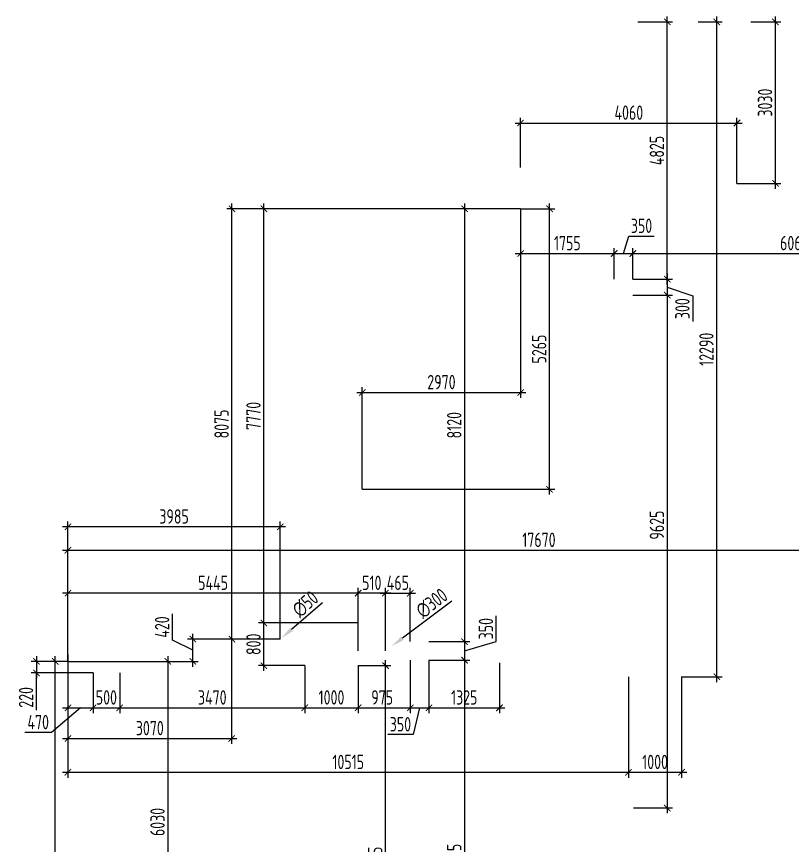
# Model space of a CAD drawing. Header units: millimetres. Extents: x -346952 to 536090, y 55086 to 131231.
# Drawn here: x 463640 to 478193, y 115177 to 130731 of the extents above; entities that cross this region are included whole.
import ezdxf

# ---------------------------------------------------------------- set-up
doc = ezdxf.new("R2010")
doc.units = ezdxf.units.MM
doc.layers.add('Размеры кровли ВК', color=14, linetype='Continuous', lineweight=9)
doc.layers.add('РАЗМЕРЫ КРОВЛИ ОВ', color=204, linetype='Continuous')
doc.layers.get('0').off()
doc.styles.add('ISOCPEUR', font='isocpeur.ttf', dxfattribs={"width": 0.7})
doc.dimstyles.new('R_100', dxfattribs={"dimtxt": 270, "dimasz": 120, "dimexe": 100, "dimexo": 0, "dimgap": 60, "dimtad": 1, "dimdec": 0, "dimrnd": 5, "dimzin": 0, "dimdsep": 46, "dimtxsty": 'ISOCPEUR', "dimblk": 'ARCHTICK', "dimcen": 0, "dimdle": 100, "dimclrd": 256, "dimclre": 256, "dimclrt": 256, "dimadec": 0, "dimazin": 0, "dimtfac": 2, "dimtdec": 0, "dimtofl": 0, "dimtmove": 1, "dimatfit": 3, "dimfxl": 1, "dimtvp": 3, "dimtolj": 1, "dimtzin": 0, "dimarcsym": 0})

# ---------------------------------------------------------------- blocks, each defined once
blk = doc.blocks.new('_ArchTick')
at = {"color": 0, "linetype": 'ByBlock', "const_width": 0.15}
blk.add_lwpolyline([(-0.5, -0.5), (0.5, 0.5)], dxfattribs=at)
blk = doc.blocks.new('*D2262')
at = {"layer": 'РАЗМЕРЫ КРОВЛИ ОВ', "lineweight": -2, "transparency": 16777216}
for p, q in [((470047, 118551), (470662, 118551)), ((470562, 111118), (470562, 118651)), ((468520, 111218), (470662, 111218))]:
    blk.add_line(p, q, dxfattribs=at)
at = {"layer": 'РАЗМЕРЫ КРОВЛИ ОВ', "lineweight": -2, "transparency": 16777216, "xscale": 120, "yscale": 120, "zscale": 120}
for p, rotation in [((470562, 118551), 90), ((470562, 111218), 270)]:
    blk.add_blockref('_ArchTick', p, dxfattribs=dict(at, rotation=rotation))
at = {"layer": 'РАЗМЕРЫ КРОВЛИ ОВ', "transparency": 16777216, "insert": (470367, 114884), "char_height": 270, "attachment_point": 5, "rotation": 90, "style": 'ISOCPEUR'}
blk.add_mtext('\\A1;7335', dxfattribs=at)
blk = doc.blocks.new('*D2303')
at = {"layer": 'РАЗМЕРЫ КРОВЛИ ОВ', "lineweight": -2, "transparency": 16777216}
for p, q in [((464366, 109592), (464366, 118731)), ((464604, 118631), (464266, 118631)), ((465502, 109692), (464266, 109692))]:
    blk.add_line(p, q, dxfattribs=at)
at = {"layer": 'РАЗМЕРЫ КРОВЛИ ОВ', "lineweight": -2, "transparency": 16777216, "xscale": 120, "yscale": 120, "zscale": 120}
for p, rotation in [((464366, 118631), 90), ((464366, 109692), 270)]:
    blk.add_blockref('_ArchTick', p, dxfattribs=dict(at, rotation=rotation))
at = {"layer": 'РАЗМЕРЫ КРОВЛИ ОВ', "transparency": 16777216, "insert": (464171, 114162), "char_height": 270, "attachment_point": 5, "rotation": 90, "style": 'ISOCPEUR'}
blk.add_mtext('\\A1;8940', dxfattribs=at)
blk = doc.blocks.new('*D2304')
at = {"layer": 'РАЗМЕРЫ КРОВЛИ ОВ', "lineweight": -2, "transparency": 16777216}
for p, q in [((464604, 118757), (464604, 117659)), ((465075, 118413), (465075, 117659)), ((464840, 117759), (464295, 117295)), ((464504, 117759), (465175, 117759)), ((464295, 117295), (463797, 117295))]:
    blk.add_line(p, q, dxfattribs=at)
at = {"layer": 'РАЗМЕРЫ КРОВЛИ ОВ', "lineweight": -2, "transparency": 16777216, "xscale": 120, "yscale": 120, "zscale": 120, "rotation": 180}
blk.add_blockref('_ArchTick', (464604, 117759), dxfattribs=at)
at = {"layer": 'РАЗМЕРЫ КРОВЛИ ОВ', "lineweight": -2, "transparency": 16777216, "xscale": 120, "yscale": 120, "zscale": 120}
blk.add_blockref('_ArchTick', (465075, 117759), dxfattribs=at)
at = {"layer": 'РАЗМЕРЫ КРОВЛИ ОВ', "transparency": 16777216, "insert": (464046, 117490), "char_height": 270, "attachment_point": 5, "style": 'ISOCPEUR'}
blk.add_mtext('\\A1;470', dxfattribs=at)
blk = doc.blocks.new('*D2305')
at = {"layer": 'РАЗМЕРЫ КРОВЛИ ОВ', "lineweight": -2, "transparency": 16777216}
for p, q in [((465075, 118413), (465075, 117659)), ((465575, 118413), (465575, 117659)), ((464975, 117759), (465675, 117759))]:
    blk.add_line(p, q, dxfattribs=at)
at = {"layer": 'РАЗМЕРЫ КРОВЛИ ОВ', "lineweight": -2, "transparency": 16777216, "xscale": 120, "yscale": 120, "zscale": 120, "rotation": 180}
blk.add_blockref('_ArchTick', (465075, 117759), dxfattribs=at)
at = {"layer": 'РАЗМЕРЫ КРОВЛИ ОВ', "lineweight": -2, "transparency": 16777216, "xscale": 120, "yscale": 120, "zscale": 120}
blk.add_blockref('_ArchTick', (465575, 117759), dxfattribs=at)
at = {"layer": 'РАЗМЕРЫ КРОВЛИ ОВ', "transparency": 16777216, "insert": (465325, 117954), "char_height": 270, "attachment_point": 5, "style": 'ISOCPEUR'}
blk.add_mtext('\\A1;500', dxfattribs=at)
blk = doc.blocks.new('*D2306')
at = {"layer": 'РАЗМЕРЫ КРОВЛИ ОВ', "lineweight": -2, "transparency": 16777216}
for p, q in [((469047, 118551), (469047, 117659)), ((465575, 118413), (465575, 117659)), ((465475, 117759), (469147, 117759))]:
    blk.add_line(p, q, dxfattribs=at)
at = {"layer": 'РАЗМЕРЫ КРОВЛИ ОВ', "lineweight": -2, "transparency": 16777216, "xscale": 120, "yscale": 120, "zscale": 120, "rotation": 180}
blk.add_blockref('_ArchTick', (465575, 117759), dxfattribs=at)
at = {"layer": 'РАЗМЕРЫ КРОВЛИ ОВ', "lineweight": -2, "transparency": 16777216, "xscale": 120, "yscale": 120, "zscale": 120}
blk.add_blockref('_ArchTick', (469047, 117759), dxfattribs=at)
at = {"layer": 'РАЗМЕРЫ КРОВЛИ ОВ', "transparency": 16777216, "insert": (467311, 117954), "char_height": 270, "attachment_point": 5, "style": 'ISOCPEUR'}
blk.add_mtext('\\A1;3470', dxfattribs=at)
blk = doc.blocks.new('*D2307')
at = {"layer": 'РАЗМЕРЫ КРОВЛИ ОВ', "lineweight": -2, "transparency": 16777216}
for p, q in [((469047, 118551), (469047, 117659)), ((470047, 118551), (470047, 117659)), ((468947, 117759), (470147, 117759))]:
    blk.add_line(p, q, dxfattribs=at)
at = {"layer": 'РАЗМЕРЫ КРОВЛИ ОВ', "lineweight": -2, "transparency": 16777216, "xscale": 120, "yscale": 120, "zscale": 120, "rotation": 180}
blk.add_blockref('_ArchTick', (469047, 117759), dxfattribs=at)
at = {"layer": 'РАЗМЕРЫ КРОВЛИ ОВ', "lineweight": -2, "transparency": 16777216, "xscale": 120, "yscale": 120, "zscale": 120}
blk.add_blockref('_ArchTick', (470047, 117759), dxfattribs=at)
at = {"layer": 'РАЗМЕРЫ КРОВЛИ ОВ', "transparency": 16777216, "insert": (469547, 117954), "char_height": 270, "attachment_point": 5, "style": 'ISOCPEUR'}
blk.add_mtext('\\A1;1000', dxfattribs=at)
blk = doc.blocks.new('*D2308')
at = {"layer": 'РАЗМЕРЫ КРОВЛИ ОВ', "lineweight": -2, "transparency": 16777216}
for p, q in [((470047, 118551), (470047, 117659)), ((471024, 118651), (471024, 117659)), ((469947, 117759), (471124, 117759))]:
    blk.add_line(p, q, dxfattribs=at)
at = {"layer": 'РАЗМЕРЫ КРОВЛИ ОВ', "lineweight": -2, "transparency": 16777216, "xscale": 120, "yscale": 120, "zscale": 120, "rotation": 180}
blk.add_blockref('_ArchTick', (470047, 117759), dxfattribs=at)
at = {"layer": 'РАЗМЕРЫ КРОВЛИ ОВ', "lineweight": -2, "transparency": 16777216, "xscale": 120, "yscale": 120, "zscale": 120}
blk.add_blockref('_ArchTick', (471024, 117759), dxfattribs=at)
at = {"layer": 'РАЗМЕРЫ КРОВЛИ ОВ', "transparency": 16777216, "insert": (470498, 117954), "char_height": 270, "attachment_point": 5, "style": 'ISOCPEUR'}
blk.add_mtext('\\A1;975', dxfattribs=at)
blk = doc.blocks.new('*D2309')
at = {"layer": 'РАЗМЕРЫ КРОВЛИ ОВ', "lineweight": -2, "transparency": 16777216}
for p, q in [((471024, 118651), (471024, 117659)), ((471374, 118651), (471374, 117659)), ((470924, 117759), (471474, 117759)), ((471199, 117759), (471080, 117255)), ((471080, 117255), (470601, 117255))]:
    blk.add_line(p, q, dxfattribs=at)
at = {"layer": 'РАЗМЕРЫ КРОВЛИ ОВ', "lineweight": -2, "transparency": 16777216, "xscale": 120, "yscale": 120, "zscale": 120, "rotation": 180}
blk.add_blockref('_ArchTick', (471024, 117759), dxfattribs=at)
at = {"layer": 'РАЗМЕРЫ КРОВЛИ ОВ', "lineweight": -2, "transparency": 16777216, "xscale": 120, "yscale": 120, "zscale": 120}
blk.add_blockref('_ArchTick', (471374, 117759), dxfattribs=at)
at = {"layer": 'РАЗМЕРЫ КРОВЛИ ОВ', "transparency": 16777216, "insert": (470840, 117450), "char_height": 270, "attachment_point": 5, "style": 'ISOCPEUR'}
blk.add_mtext('\\A1;350', dxfattribs=at)
blk = doc.blocks.new('*D2310')
at = {"layer": 'РАЗМЕРЫ КРОВЛИ ОВ', "lineweight": -2, "transparency": 16777216}
for p, q in [((469047, 119351), (468179, 119351)), ((468279, 118451), (468279, 119451)), ((469047, 118551), (468179, 118551))]:
    blk.add_line(p, q, dxfattribs=at)
at = {"layer": 'РАЗМЕРЫ КРОВЛИ ОВ', "lineweight": -2, "transparency": 16777216, "xscale": 120, "yscale": 120, "zscale": 120}
for p, rotation in [((468279, 119351), 90), ((468279, 118551), 270)]:
    blk.add_blockref('_ArchTick', p, dxfattribs=dict(at, rotation=rotation))
at = {"layer": 'РАЗМЕРЫ КРОВЛИ ОВ', "transparency": 16777216, "insert": (468084, 118951), "char_height": 270, "attachment_point": 5, "rotation": 90, "style": 'ISOCPEUR'}
blk.add_mtext('\\A1;800', dxfattribs=at)
blk = doc.blocks.new('*D2311')
at = {"layer": 'РАЗМЕРЫ КРОВЛИ ОВ', "lineweight": -2, "transparency": 16777216}
for p, q in [((464013, 118731), (464013, 118313)), ((464604, 118631), (463913, 118631)), ((465075, 118413), (463913, 118413)), ((464013, 117715), (464013, 118413))]:
    blk.add_line(p, q, dxfattribs=at)
at = {"layer": 'РАЗМЕРЫ КРОВЛИ ОВ', "lineweight": -2, "transparency": 16777216, "xscale": 120, "yscale": 120, "zscale": 120}
for p, rotation in [((464013, 118631), 90), ((464013, 118413), 270)]:
    blk.add_blockref('_ArchTick', p, dxfattribs=dict(at, rotation=rotation))
at = {"layer": 'РАЗМЕРЫ КРОВЛИ ОВ', "transparency": 16777216, "insert": (463818, 117955), "char_height": 270, "attachment_point": 5, "rotation": 90, "style": 'ISOCPEUR'}
blk.add_mtext('\\A1;220', dxfattribs=at)
blk = doc.blocks.new('*D2312')
at = {"layer": 'РАЗМЕРЫ КРОВЛИ ОВ', "lineweight": -2, "transparency": 16777216}
for p, q in [((473094, 127123), (468179, 127123)), ((468279, 119251), (468279, 127223)), ((470047, 119351), (468179, 119351))]:
    blk.add_line(p, q, dxfattribs=at)
at = {"layer": 'РАЗМЕРЫ КРОВЛИ ОВ', "lineweight": -2, "transparency": 16777216, "xscale": 120, "yscale": 120, "zscale": 120}
for p, rotation in [((468279, 127123), 90), ((468279, 119351), 270)]:
    blk.add_blockref('_ArchTick', p, dxfattribs=dict(at, rotation=rotation))
at = {"layer": 'РАЗМЕРЫ КРОВЛИ ОВ', "transparency": 16777216, "insert": (468084, 123237), "char_height": 270, "attachment_point": 5, "rotation": 90, "style": 'ISOCPEUR'}
blk.add_mtext('\\A1;7770', dxfattribs=at)
blk = doc.blocks.new('*D2313')
at = {"layer": 'РАЗМЕРЫ КРОВЛИ ОВ', "lineweight": -2, "transparency": 16777216}
for p, q in [((473094, 127123), (471944, 127123)), ((472044, 127223), (472044, 118901)), ((471374, 119001), (472144, 119001))]:
    blk.add_line(p, q, dxfattribs=at)
at = {"layer": 'РАЗМЕРЫ КРОВЛИ ОВ', "lineweight": -2, "transparency": 16777216, "xscale": 120, "yscale": 120, "zscale": 120}
for p, rotation in [((472044, 127123), 90), ((472044, 119001), 270)]:
    blk.add_blockref('_ArchTick', p, dxfattribs=dict(at, rotation=rotation))
at = {"layer": 'РАЗМЕРЫ КРОВЛИ ОВ', "transparency": 16777216, "insert": (471849, 123062), "char_height": 270, "attachment_point": 5, "rotation": 90, "style": 'ISOCPEUR'}
blk.add_mtext('\\A1;8120', dxfattribs=at)
blk = doc.blocks.new('*D2314')
at = {"layer": 'РАЗМЕРЫ КРОВЛИ ОВ', "lineweight": -2, "transparency": 16777216}
for p, q in [((472639, 119004), (472639, 119483)), ((471374, 119001), (472144, 119001)), ((472044, 119101), (472044, 118551)), ((472044, 118826), (472639, 119004)), ((471374, 118651), (472144, 118651))]:
    blk.add_line(p, q, dxfattribs=at)
at = {"layer": 'РАЗМЕРЫ КРОВЛИ ОВ', "lineweight": -2, "transparency": 16777216, "xscale": 120, "yscale": 120, "zscale": 120}
for p, rotation in [((472044, 119001), 90), ((472044, 118651), 270)]:
    blk.add_blockref('_ArchTick', p, dxfattribs=dict(at, rotation=rotation))
at = {"layer": 'РАЗМЕРЫ КРОВЛИ ОВ', "transparency": 16777216, "insert": (472444, 119244), "char_height": 270, "attachment_point": 5, "rotation": 90, "style": 'ISOCPEUR'}
blk.add_mtext('\\A1;350', dxfattribs=at)
blk = doc.blocks.new('*D2315')
at = {"layer": 'РАЗМЕРЫ КРОВЛИ ОВ', "lineweight": -2, "transparency": 16777216}
for p, q in [((472044, 118751), (472044, 111118)), ((471374, 118651), (472144, 118651)), ((470662, 111218), (472144, 111218))]:
    blk.add_line(p, q, dxfattribs=at)
at = {"layer": 'РАЗМЕРЫ КРОВЛИ ОВ', "lineweight": -2, "transparency": 16777216, "xscale": 120, "yscale": 120, "zscale": 120}
for p, rotation in [((472044, 118651), 90), ((472044, 111218), 270)]:
    blk.add_blockref('_ArchTick', p, dxfattribs=dict(at, rotation=rotation))
at = {"layer": 'РАЗМЕРЫ КРОВЛИ ОВ', "transparency": 16777216, "insert": (471849, 114934), "char_height": 270, "attachment_point": 5, "rotation": 90, "style": 'ISOCPEUR'}
blk.add_mtext('\\A1;7435', dxfattribs=at)
blk = doc.blocks.new('*D2316')
at = {"layer": 'РАЗМЕРЫ КРОВЛИ ОВ', "lineweight": -2, "transparency": 16777216}
for p, q in [((471374, 118651), (471374, 117659)), ((472699, 118601), (472699, 117659)), ((471274, 117759), (472799, 117759))]:
    blk.add_line(p, q, dxfattribs=at)
at = {"layer": 'РАЗМЕРЫ КРОВЛИ ОВ', "lineweight": -2, "transparency": 16777216, "xscale": 120, "yscale": 120, "zscale": 120, "rotation": 180}
blk.add_blockref('_ArchTick', (471374, 117759), dxfattribs=at)
at = {"layer": 'РАЗМЕРЫ КРОВЛИ ОВ', "lineweight": -2, "transparency": 16777216, "xscale": 120, "yscale": 120, "zscale": 120}
blk.add_blockref('_ArchTick', (472699, 117759), dxfattribs=at)
at = {"layer": 'РАЗМЕРЫ КРОВЛИ ОВ', "transparency": 16777216, "insert": (472037, 117954), "char_height": 270, "attachment_point": 5, "style": 'ISOCPEUR'}
blk.add_mtext('\\A1;1325', dxfattribs=at)
blk = doc.blocks.new('*D2317')
at = {"layer": 'РАЗМЕРЫ КРОВЛИ ОВ', "lineweight": -2, "transparency": 16777216}
for p, q in [((470047, 118826), (470047, 120010)), ((470559, 118826), (470559, 120010)), ((470659, 119910), (469947, 119910))]:
    blk.add_line(p, q, dxfattribs=at)
at = {"layer": 'РАЗМЕРЫ КРОВЛИ ОВ', "lineweight": -2, "transparency": 16777216, "xscale": 120, "yscale": 120, "zscale": 120, "rotation": 180}
blk.add_blockref('_ArchTick', (470047, 119910), dxfattribs=at)
at = {"layer": 'РАЗМЕРЫ КРОВЛИ ОВ', "lineweight": -2, "transparency": 16777216, "xscale": 120, "yscale": 120, "zscale": 120}
blk.add_blockref('_ArchTick', (470559, 119910), dxfattribs=at)
at = {"layer": 'РАЗМЕРЫ КРОВЛИ ОВ', "transparency": 16777216, "insert": (470303, 120105), "char_height": 270, "attachment_point": 5, "style": 'ISOCPEUR'}
blk.add_mtext('\\A1;510', dxfattribs=at)
blk = doc.blocks.new('*D2318')
at = {"layer": 'РАЗМЕРЫ КРОВЛИ ОВ', "lineweight": -2, "transparency": 16777216}
for p, q in [((470559, 118826), (470559, 120010)), ((471024, 119001), (471024, 120010)), ((470459, 119910), (471124, 119910))]:
    blk.add_line(p, q, dxfattribs=at)
at = {"layer": 'РАЗМЕРЫ КРОВЛИ ОВ', "lineweight": -2, "transparency": 16777216, "xscale": 120, "yscale": 120, "zscale": 120, "rotation": 180}
blk.add_blockref('_ArchTick', (470559, 119910), dxfattribs=at)
at = {"layer": 'РАЗМЕРЫ КРОВЛИ ОВ', "lineweight": -2, "transparency": 16777216, "xscale": 120, "yscale": 120, "zscale": 120}
blk.add_blockref('_ArchTick', (471024, 119910), dxfattribs=at)
at = {"layer": 'РАЗМЕРЫ КРОВЛИ ОВ', "transparency": 16777216, "insert": (470792, 120105), "char_height": 270, "attachment_point": 5, "style": 'ISOCPEUR'}
blk.add_mtext('\\A1;465', dxfattribs=at)
blk = doc.blocks.new('*D2319')
at = {"layer": 'РАЗМЕРЫ КРОВЛИ ОВ', "lineweight": -2, "transparency": 16777216}
for p, q in [((464604, 118631), (464604, 120010)), ((470047, 118826), (470047, 120010)), ((470147, 119910), (464504, 119910))]:
    blk.add_line(p, q, dxfattribs=at)
at = {"layer": 'РАЗМЕРЫ КРОВЛИ ОВ', "lineweight": -2, "transparency": 16777216, "xscale": 120, "yscale": 120, "zscale": 120, "rotation": 180}
blk.add_blockref('_ArchTick', (464604, 119910), dxfattribs=at)
at = {"layer": 'РАЗМЕРЫ КРОВЛИ ОВ', "lineweight": -2, "transparency": 16777216, "xscale": 120, "yscale": 120, "zscale": 120}
blk.add_blockref('_ArchTick', (470047, 119910), dxfattribs=at)
at = {"layer": 'РАЗМЕРЫ КРОВЛИ ОВ', "transparency": 16777216, "insert": (467326, 120105), "char_height": 270, "attachment_point": 5, "style": 'ISOCPEUR'}
blk.add_mtext('\\A1;5445', dxfattribs=at)
blk = doc.blocks.new('*D2321')
at = {"layer": 'РАЗМЕРЫ КРОВЛИ ОВ', "lineweight": -2, "transparency": 16777216}
for p, q in [((475846, 125704), (475846, 130731)), ((475293, 130631), (475946, 130631)), ((475200, 125804), (475946, 125804))]:
    blk.add_line(p, q, dxfattribs=at)
at = {"layer": 'РАЗМЕРЫ КРОВЛИ ОВ', "lineweight": -2, "transparency": 16777216, "xscale": 120, "yscale": 120, "zscale": 120}
for p, rotation in [((475846, 130631), 90), ((475846, 125804), 270)]:
    blk.add_blockref('_ArchTick', p, dxfattribs=dict(at, rotation=rotation))
at = {"layer": 'РАЗМЕРЫ КРОВЛИ ОВ', "transparency": 16777216, "insert": (475651, 128217), "char_height": 270, "attachment_point": 5, "rotation": 90, "style": 'ISOCPEUR'}
blk.add_mtext('\\A1;4825', dxfattribs=at)
blk = doc.blocks.new('*D2322')
at = {"layer": 'РАЗМЕРЫ КРОВЛИ ОВ', "lineweight": -2, "transparency": 16777216}
for p, q in [((475846, 125904), (475846, 125404)), ((475200, 125804), (475946, 125804)), ((475846, 125654), (476324, 125490)), ((475200, 125504), (475946, 125504)), ((476324, 125490), (476324, 125011))]:
    blk.add_line(p, q, dxfattribs=at)
at = {"layer": 'РАЗМЕРЫ КРОВЛИ ОВ', "lineweight": -2, "transparency": 16777216, "xscale": 120, "yscale": 120, "zscale": 120}
for p, rotation in [((475846, 125804), 90), ((475846, 125504), 270)]:
    blk.add_blockref('_ArchTick', p, dxfattribs=dict(at, rotation=rotation))
at = {"layer": 'РАЗМЕРЫ КРОВЛИ ОВ', "transparency": 16777216, "insert": (476129, 125250), "char_height": 270, "attachment_point": 5, "rotation": 90, "style": 'ISOCPEUR'}
blk.add_mtext('\\A1;300', dxfattribs=at)
blk = doc.blocks.new('*D2323')
at = {"layer": 'РАЗМЕРЫ КРОВЛИ ОВ', "lineweight": -2, "transparency": 16777216}
for p, q in [((475846, 125604), (475846, 115779)), ((475200, 125504), (475946, 125504)), ((475213, 115879), (475946, 115879))]:
    blk.add_line(p, q, dxfattribs=at)
at = {"layer": 'РАЗМЕРЫ КРОВЛИ ОВ', "lineweight": -2, "transparency": 16777216, "xscale": 120, "yscale": 120, "zscale": 120}
for p, rotation in [((475846, 125504), 90), ((475846, 115879), 270)]:
    blk.add_blockref('_ArchTick', p, dxfattribs=dict(at, rotation=rotation))
at = {"layer": 'РАЗМЕРЫ КРОВЛИ ОВ', "transparency": 16777216, "insert": (475651, 121188), "char_height": 270, "attachment_point": 5, "rotation": 90, "style": 'ISOCPEUR'}
blk.add_mtext('\\A1;9625', dxfattribs=at)
blk = doc.blocks.new('*D2324')
at = {"layer": 'РАЗМЕРЫ КРОВЛИ ОВ', "lineweight": -2, "transparency": 16777216}
for p, q in [((473094, 127123), (473094, 126185)), ((474850, 125804), (474850, 126385)), ((472994, 126285), (474950, 126285))]:
    blk.add_line(p, q, dxfattribs=at)
at = {"layer": 'РАЗМЕРЫ КРОВЛИ ОВ', "lineweight": -2, "transparency": 16777216, "xscale": 120, "yscale": 120, "zscale": 120, "rotation": 180}
blk.add_blockref('_ArchTick', (473094, 126285), dxfattribs=at)
at = {"layer": 'РАЗМЕРЫ КРОВЛИ ОВ', "lineweight": -2, "transparency": 16777216, "xscale": 120, "yscale": 120, "zscale": 120}
blk.add_blockref('_ArchTick', (474850, 126285), dxfattribs=at)
at = {"layer": 'РАЗМЕРЫ КРОВЛИ ОВ', "transparency": 16777216, "insert": (473972, 126480), "char_height": 270, "attachment_point": 5, "style": 'ISOCPEUR'}
blk.add_mtext('\\A1;1755', dxfattribs=at)
blk = doc.blocks.new('*D2325')
at = {"layer": 'РАЗМЕРЫ КРОВЛИ ОВ', "lineweight": -2, "transparency": 16777216}
for p, q in [((475025, 126285), (475122, 126610)), ((475122, 126610), (475601, 126610)), ((474850, 125804), (474850, 126385)), ((475200, 125804), (475200, 126385)), ((474750, 126285), (475300, 126285))]:
    blk.add_line(p, q, dxfattribs=at)
at = {"layer": 'РАЗМЕРЫ КРОВЛИ ОВ', "lineweight": -2, "transparency": 16777216, "xscale": 120, "yscale": 120, "zscale": 120, "rotation": 180}
blk.add_blockref('_ArchTick', (474850, 126285), dxfattribs=at)
at = {"layer": 'РАЗМЕРЫ КРОВЛИ ОВ', "lineweight": -2, "transparency": 16777216, "xscale": 120, "yscale": 120, "zscale": 120}
blk.add_blockref('_ArchTick', (475200, 126285), dxfattribs=at)
at = {"layer": 'РАЗМЕРЫ КРОВЛИ ОВ', "transparency": 16777216, "insert": (475362, 126805), "char_height": 270, "attachment_point": 5, "style": 'ISOCPEUR'}
blk.add_mtext('\\A1;350', dxfattribs=at)
blk = doc.blocks.new('*D2326')
at = {"layer": 'РАЗМЕРЫ КРОВЛИ ОВ', "lineweight": -2, "transparency": 16777216}
for p, q in [((475200, 125804), (475200, 126385)), ((481264, 125601), (481264, 126385)), ((475100, 126285), (481364, 126285))]:
    blk.add_line(p, q, dxfattribs=at)
at = {"layer": 'РАЗМЕРЫ КРОВЛИ ОВ', "lineweight": -2, "transparency": 16777216, "xscale": 120, "yscale": 120, "zscale": 120, "rotation": 180}
blk.add_blockref('_ArchTick', (475200, 126285), dxfattribs=at)
at = {"layer": 'РАЗМЕРЫ КРОВЛИ ОВ', "lineweight": -2, "transparency": 16777216, "xscale": 120, "yscale": 120, "zscale": 120}
blk.add_blockref('_ArchTick', (481264, 126285), dxfattribs=at)
at = {"layer": 'РАЗМЕРЫ КРОВЛИ ОВ', "transparency": 16777216, "insert": (478232, 126480), "char_height": 270, "attachment_point": 5, "style": 'ISOCPEUR'}
blk.add_mtext('\\A1;6065', dxfattribs=at)
blk = doc.blocks.new('*D2397')
at = {"layer": 'РАЗМЕРЫ КРОВЛИ ОВ', "lineweight": -2, "transparency": 16777216}
blk.add_line((471806, 119760), (470879, 119066), dxfattribs=at)
at = {"layer": 'РАЗМЕРЫ КРОВЛИ ОВ', "transparency": 16777216}
blk.add_solid([(470854, 119099), (470904, 119032), (470679, 118916)], dxfattribs=at)
at = {"layer": 'РАЗМЕРЫ КРОВЛИ ОВ', "transparency": 16777216, "insert": (471429, 119721), "char_height": 270, "attachment_point": 5, "rotation": 36.8531, "style": 'ISOCPEUR'}
blk.add_mtext('\\A1;∅300', dxfattribs=at)
blk = doc.blocks.new('*D2521')
at = {"layer": 'Размеры кровли ВК', "lineweight": -2, "transparency": 16777216}
for p, q in [((467674, 119049), (467674, 117083)), ((464604, 118631), (464604, 117083)), ((464504, 117183), (467774, 117183))]:
    blk.add_line(p, q, dxfattribs=at)
at = {"layer": 'Размеры кровли ВК', "lineweight": -2, "transparency": 16777216, "xscale": 120, "yscale": 120, "zscale": 120, "rotation": 180}
blk.add_blockref('_ArchTick', (464604, 117183), dxfattribs=at)
at = {"layer": 'Размеры кровли ВК', "lineweight": -2, "transparency": 16777216, "xscale": 120, "yscale": 120, "zscale": 120}
blk.add_blockref('_ArchTick', (467674, 117183), dxfattribs=at)
at = {"layer": 'Размеры кровли ВК', "transparency": 16777216, "insert": (466139, 117378), "char_height": 270, "attachment_point": 5, "style": 'ISOCPEUR'}
blk.add_mtext('\\A1;3070', dxfattribs=at)
blk = doc.blocks.new('*D2522')
at = {"layer": 'Размеры кровли ВК', "lineweight": -2, "transparency": 16777216}
for p, q in [((466565, 119026), (466565, 119524)), ((466947, 118531), (466947, 119149)), ((466947, 118840), (466565, 119026)), ((467674, 119049), (466847, 119049)), ((464604, 118631), (467047, 118631))]:
    blk.add_line(p, q, dxfattribs=at)
at = {"layer": 'Размеры кровли ВК', "lineweight": -2, "transparency": 16777216, "xscale": 120, "yscale": 120, "zscale": 120}
for p, rotation in [((466947, 119049), 90), ((466947, 118631), 270)]:
    blk.add_blockref('_ArchTick', p, dxfattribs=dict(at, rotation=rotation))
at = {"layer": 'Размеры кровли ВК', "transparency": 16777216, "insert": (466370, 119275), "char_height": 270, "attachment_point": 5, "rotation": 90, "style": 'ISOCPEUR'}
blk.add_mtext('\\A1;420', dxfattribs=at)
blk = doc.blocks.new('*D2528')
at = {"layer": 'Размеры кровли ВК', "lineweight": -2, "transparency": 16777216}
for p, q in [((482272, 121578), (482272, 120616)), ((464504, 120716), (482372, 120716)), ((464604, 118631), (464604, 120816))]:
    blk.add_line(p, q, dxfattribs=at)
at = {"layer": 'Размеры кровли ВК', "lineweight": -2, "transparency": 16777216, "xscale": 120, "yscale": 120, "zscale": 120, "rotation": 180}
blk.add_blockref('_ArchTick', (464604, 120716), dxfattribs=at)
at = {"layer": 'Размеры кровли ВК', "lineweight": -2, "transparency": 16777216, "xscale": 120, "yscale": 120, "zscale": 120}
blk.add_blockref('_ArchTick', (482272, 120716), dxfattribs=at)
at = {"layer": 'Размеры кровли ВК', "transparency": 16777216, "insert": (473438, 120911), "char_height": 270, "attachment_point": 5, "style": 'ISOCPEUR'}
blk.add_mtext('\\A1;17670', dxfattribs=at)
blk = doc.blocks.new('*D2538')
at = {"layer": 'Размеры кровли ВК', "lineweight": -2, "transparency": 16777216}
for p, q in [((476774, 118243), (476774, 130731)), ((476422, 130631), (476874, 130631)), ((476115, 118343), (476874, 118343))]:
    blk.add_line(p, q, dxfattribs=at)
at = {"layer": 'Размеры кровли ВК', "lineweight": -2, "transparency": 16777216, "xscale": 120, "yscale": 120, "zscale": 120}
for p, rotation in [((476774, 130631), 90), ((476774, 118343), 270)]:
    blk.add_blockref('_ArchTick', p, dxfattribs=dict(at, rotation=rotation))
at = {"layer": 'Размеры кровли ВК', "transparency": 16777216, "insert": (476579, 124487), "char_height": 270, "attachment_point": 5, "rotation": 90, "style": 'ISOCPEUR'}
blk.add_mtext('\\A1;12290', dxfattribs=at)
blk = doc.blocks.new('*D2539')
at = {"layer": 'Размеры кровли ВК', "lineweight": -2, "transparency": 16777216}
for p, q in [((475118, 118343), (475118, 116448)), ((476115, 118343), (476115, 116448)), ((476215, 116548), (475018, 116548))]:
    blk.add_line(p, q, dxfattribs=at)
at = {"layer": 'Размеры кровли ВК', "lineweight": -2, "transparency": 16777216, "xscale": 120, "yscale": 120, "zscale": 120, "rotation": 180}
blk.add_blockref('_ArchTick', (475118, 116548), dxfattribs=at)
at = {"layer": 'Размеры кровли ВК', "lineweight": -2, "transparency": 16777216, "xscale": 120, "yscale": 120, "zscale": 120}
blk.add_blockref('_ArchTick', (476115, 116548), dxfattribs=at)
at = {"layer": 'Размеры кровли ВК', "transparency": 16777216, "insert": (475617, 116743), "char_height": 270, "attachment_point": 5, "style": 'ISOCPEUR'}
blk.add_mtext('\\A1;1000', dxfattribs=at)
blk = doc.blocks.new('*D2540')
at = {"layer": 'Размеры кровли ВК', "lineweight": -2, "transparency": 16777216}
for p, q in [((464604, 118631), (464604, 116448)), ((475118, 118343), (475118, 116448)), ((475218, 116548), (464504, 116548))]:
    blk.add_line(p, q, dxfattribs=at)
at = {"layer": 'Размеры кровли ВК', "lineweight": -2, "transparency": 16777216, "xscale": 120, "yscale": 120, "zscale": 120, "rotation": 180}
blk.add_blockref('_ArchTick', (464604, 116548), dxfattribs=at)
at = {"layer": 'Размеры кровли ВК', "lineweight": -2, "transparency": 16777216, "xscale": 120, "yscale": 120, "zscale": 120}
blk.add_blockref('_ArchTick', (475118, 116548), dxfattribs=at)
at = {"layer": 'Размеры кровли ВК', "transparency": 16777216, "insert": (469861, 116743), "char_height": 270, "attachment_point": 5, "style": 'ISOCPEUR'}
blk.add_mtext('\\A1;10515', dxfattribs=at)
blk = doc.blocks.new('*D3701')
at = {"layer": 'РАЗМЕРЫ КРОВЛИ ОВ', "lineweight": -2, "transparency": 16777216}
for p, q in [((473094, 127897), (473094, 128833)), ((477153, 127601), (477153, 128833)), ((472994, 128733), (477253, 128733))]:
    blk.add_line(p, q, dxfattribs=at)
at = {"layer": 'РАЗМЕРЫ КРОВЛИ ОВ', "lineweight": -2, "transparency": 16777216, "xscale": 120, "yscale": 120, "zscale": 120, "rotation": 180}
blk.add_blockref('_ArchTick', (473094, 128733), dxfattribs=at)
at = {"layer": 'РАЗМЕРЫ КРОВЛИ ОВ', "lineweight": -2, "transparency": 16777216, "xscale": 120, "yscale": 120, "zscale": 120}
blk.add_blockref('_ArchTick', (477153, 128733), dxfattribs=at)
at = {"layer": 'РАЗМЕРЫ КРОВЛИ ОВ', "transparency": 16777216, "insert": (475124, 128928), "char_height": 270, "attachment_point": 5, "style": 'ISOCPEUR'}
blk.add_mtext('\\A1;4060', dxfattribs=at)
blk = doc.blocks.new('*D3702')
at = {"layer": 'РАЗМЕРЫ КРОВЛИ ОВ', "lineweight": -2, "transparency": 16777216}
for p, q in [((477874, 127501), (477874, 130731)), ((477411, 130631), (477974, 130631)), ((477153, 127601), (477974, 127601))]:
    blk.add_line(p, q, dxfattribs=at)
at = {"layer": 'РАЗМЕРЫ КРОВЛИ ОВ', "lineweight": -2, "transparency": 16777216, "xscale": 120, "yscale": 120, "zscale": 120}
for p, rotation in [((477874, 130631), 90), ((477874, 127601), 270)]:
    blk.add_blockref('_ArchTick', p, dxfattribs=dict(at, rotation=rotation))
at = {"layer": 'РАЗМЕРЫ КРОВЛИ ОВ', "transparency": 16777216, "insert": (477679, 129116), "char_height": 270, "attachment_point": 5, "rotation": 90, "style": 'ISOCPEUR'}
blk.add_mtext('\\A1;3030', dxfattribs=at)
blk = doc.blocks.new('*D3703')
at = {"layer": 'РАЗМЕРЫ КРОВЛИ ОВ', "lineweight": -2, "transparency": 16777216}
for p, q in [((473094, 127123), (473094, 123576)), ((470025, 123676), (473194, 123676)), ((470125, 121860), (470125, 123776))]:
    blk.add_line(p, q, dxfattribs=at)
at = {"layer": 'РАЗМЕРЫ КРОВЛИ ОВ', "lineweight": -2, "transparency": 16777216, "xscale": 120, "yscale": 120, "zscale": 120, "rotation": 180}
blk.add_blockref('_ArchTick', (470125, 123676), dxfattribs=at)
at = {"layer": 'РАЗМЕРЫ КРОВЛИ ОВ', "lineweight": -2, "transparency": 16777216, "xscale": 120, "yscale": 120, "zscale": 120}
blk.add_blockref('_ArchTick', (473094, 123676), dxfattribs=at)
at = {"layer": 'РАЗМЕРЫ КРОВЛИ ОВ', "transparency": 16777216, "insert": (471610, 123871), "char_height": 270, "attachment_point": 5, "style": 'ISOCPEUR'}
blk.add_mtext('\\A1;2970', dxfattribs=at)
blk = doc.blocks.new('*D3704')
at = {"layer": 'РАЗМЕРЫ КРОВЛИ ОВ', "lineweight": -2, "transparency": 16777216}
for p, q in [((473094, 127123), (473737, 127123)), ((473637, 121760), (473637, 127223)), ((470125, 121860), (473737, 121860))]:
    blk.add_line(p, q, dxfattribs=at)
at = {"layer": 'РАЗМЕРЫ КРОВЛИ ОВ', "lineweight": -2, "transparency": 16777216, "xscale": 120, "yscale": 120, "zscale": 120}
for p, rotation in [((473637, 127123), 90), ((473637, 121860), 270)]:
    blk.add_blockref('_ArchTick', p, dxfattribs=dict(at, rotation=rotation))
at = {"layer": 'РАЗМЕРЫ КРОВЛИ ОВ', "transparency": 16777216, "insert": (473442, 124491), "char_height": 270, "attachment_point": 5, "rotation": 90, "style": 'ISOCPEUR'}
blk.add_mtext('\\A1;5265', dxfattribs=at)
blk = doc.blocks.new('*D3711')
at = {"layer": 'РАЗМЕРЫ КРОВЛИ ОВ', "lineweight": -2, "transparency": 16777216}
for p, q in [((466478, 118731), (466478, 112501)), ((464604, 118631), (466578, 118631)), ((465430, 112601), (466578, 112601))]:
    blk.add_line(p, q, dxfattribs=at)
at = {"layer": 'РАЗМЕРЫ КРОВЛИ ОВ', "lineweight": -2, "transparency": 16777216, "xscale": 120, "yscale": 120, "zscale": 120}
for p, rotation in [((466478, 118631), 90), ((466478, 112601), 270)]:
    blk.add_blockref('_ArchTick', p, dxfattribs=dict(at, rotation=rotation))
at = {"layer": 'РАЗМЕРЫ КРОВЛИ ОВ', "transparency": 16777216, "insert": (466283, 115616), "char_height": 270, "attachment_point": 5, "rotation": 90, "style": 'ISOCPEUR'}
blk.add_mtext('\\A1;6030', dxfattribs=at)
blk = doc.blocks.new('*D19151')
at = {"layer": 'РАЗМЕРЫ КРОВЛИ ОВ', "lineweight": -2, "transparency": 16777216}
for p, q in [((464604, 118631), (464604, 121255)), ((468587, 119049), (468587, 121255)), ((468687, 121155), (464504, 121155))]:
    blk.add_line(p, q, dxfattribs=at)
at = {"layer": 'РАЗМЕРЫ КРОВЛИ ОВ', "lineweight": -2, "transparency": 16777216, "xscale": 120, "yscale": 120, "zscale": 120, "rotation": 180}
blk.add_blockref('_ArchTick', (464604, 121155), dxfattribs=at)
at = {"layer": 'РАЗМЕРЫ КРОВЛИ ОВ', "lineweight": -2, "transparency": 16777216, "xscale": 120, "yscale": 120, "zscale": 120}
blk.add_blockref('_ArchTick', (468587, 121155), dxfattribs=at)
at = {"layer": 'РАЗМЕРЫ КРОВЛИ ОВ', "transparency": 16777216, "insert": (466595, 121350), "char_height": 270, "attachment_point": 5, "style": 'ISOCPEUR'}
blk.add_mtext('\\A1;3985', dxfattribs=at)
blk = doc.blocks.new('*D19152')
at = {"layer": 'РАЗМЕРЫ КРОВЛИ ОВ', "lineweight": -2, "transparency": 16777216}
for p, q in [((473039, 127123), (467581, 127123)), ((467681, 118949), (467681, 127223)), ((468587, 119049), (467581, 119049))]:
    blk.add_line(p, q, dxfattribs=at)
at = {"layer": 'РАЗМЕРЫ КРОВЛИ ОВ', "lineweight": -2, "transparency": 16777216, "xscale": 120, "yscale": 120, "zscale": 120}
for p, rotation in [((467681, 127123), 90), ((467681, 119049), 270)]:
    blk.add_blockref('_ArchTick', p, dxfattribs=dict(at, rotation=rotation))
at = {"layer": 'РАЗМЕРЫ КРОВЛИ ОВ', "transparency": 16777216, "insert": (467486, 123086), "char_height": 270, "attachment_point": 5, "rotation": 90, "style": 'ISOCPEUR'}
blk.add_mtext('\\A1;8075', dxfattribs=at)
blk = doc.blocks.new('*D19153')
at = {"layer": 'РАЗМЕРЫ КРОВЛИ ОВ', "lineweight": -2, "transparency": 16777216}
blk.add_line((469379, 119726), (468796, 119227), dxfattribs=at)
at = {"layer": 'РАЗМЕРЫ КРОВЛИ ОВ', "transparency": 16777216}
blk.add_solid([(468769, 119259), (468823, 119196), (468606, 119065)], dxfattribs=at)
at = {"layer": 'РАЗМЕРЫ КРОВЛИ ОВ', "transparency": 16777216, "insert": (469056, 119706), "char_height": 270, "attachment_point": 5, "rotation": 40.5244, "style": 'ISOCPEUR'}
blk.add_mtext('\\A1;∅50', dxfattribs=at)

msp = doc.modelspace()

# ---------------------------------------------------------------- dimensions: what is measured, and where the dimension line sits
at = {"layer": 'Размеры кровли ВК'}
dim = msp.add_linear_dim(base=(476774.3, 130630.7), p1=(476115.4, 118342.6), p2=(476422.4, 130630.7), angle=90, dimstyle='R_100', override={"dimpost": '\\X'}, dxfattribs=at)
dim.commit()
dim.dimension.update_dxf_attribs({"geometry": '*D2538', "text_midpoint": (476579.3, 124486.6)})
for base, p1, p2, picture, middle in [((482272.2, 120716.4), (464604, 118630.7), (482272.2, 121577.9), '*D2528', (473438.1, 120911.4)), ((467673.9, 117182.9), (464604, 118630.7), (467673.9, 119048.7), '*D2521', (466139, 117377.9)), ((464604, 116548), (475117.8, 118342.6), (464604, 118630.7), '*D2540', (469860.9, 116743)), ((475117.8, 116548), (476115.4, 118342.6), (475117.8, 118342.6), '*D2539', (475616.6, 116743))]:
    dim = msp.add_linear_dim(base=base, p1=p1, p2=p2, dimstyle='R_100', override={"dimpost": '\\X'}, dxfattribs=at)
    dim.commit()
    dim.dimension.update_dxf_attribs({"geometry": picture, "text_midpoint": middle})
dim = msp.add_linear_dim(base=(466946.5, 119048.7), p1=(464604, 118630.7), p2=(467673.9, 119048.7), angle=90, dimstyle='R_100', override={"dimpost": '\\X'}, dxfattribs=at)
dim.commit()
dim.dimension.update_dxf_attribs({"geometry": '*D2522', "text_midpoint": (466564.7, 119086.3), "dimtype": 160})
at = {"layer": 'РАЗМЕРЫ КРОВЛИ ОВ'}
for base, p1, p2, picture, middle in [((475846.1, 130630.7), (475199.9, 125803.7), (475292.8, 130630.7), '*D2321', (475651.1, 128217.2)), ((477874.4, 130630.7), (477153.1, 127600.7), (477410.9, 130630.7), '*D3702', (477679.4, 129115.7)), ((467681.1, 127122.7), (468586.9, 119048.7), (473038.9, 127122.7), '*D19152', (467486.1, 123085.7)), ((468279.3, 127122.7), (470047.1, 119350.7), (473094.2, 127122.7), '*D2312', (468084.3, 123236.7)), ((473636.9, 127122.7), (470125.4, 121859.9), (473094.2, 127122.7), '*D3704', (473441.9, 124491.3)), ((472044.3, 119000.7), (473094.2, 127122.7), (471374.2, 119000.7), '*D2313', (471849.3, 123061.7)), ((472044.3, 118650.7), (471374.2, 119000.7), (471374.2, 118650.7), '*D2314', (472444.3, 119064.2)), ((468279.3, 119350.7), (469047.1, 118550.7), (469047.1, 119350.7), '*D2310', (468084.3, 118950.7)), ((464365.9, 118630.7), (465501.8, 109692.4), (464604, 118630.7), '*D2303', (464170.9, 114161.5)), ((466477.7, 112600.7), (464604, 118630.7), (465430, 112600.7), '*D3711', (466282.7, 115615.7)), ((472044.3, 111217.8), (471374.2, 118650.7), (470662.3, 111217.8), '*D2315', (471849.3, 114934.2)), ((470562.3, 118550.7), (468520.3, 111217.8), (470047.1, 118550.7), '*D2262', (470367.3, 114884.2))]:
    dim = msp.add_linear_dim(base=base, p1=p1, p2=p2, angle=90, dimstyle='R_100', override={"dimpost": '\\X'}, dxfattribs=at)
    dim.commit()
    dim.dimension.update_dxf_attribs({"geometry": picture, "text_midpoint": middle})
for base, p1, p2, picture, middle in [((477153.1, 128732.8), (473094.2, 127897.2), (477153.1, 127600.7), '*D3701', (475123.7, 128927.8)), ((473094.2, 123676), (470125.4, 121859.9), (473094.2, 127122.7), '*D3703', (471609.8, 123871)), ((474849.9, 126285.3), (473094.2, 127122.7), (474849.9, 125803.7), '*D2324', (473972, 126480.3)), ((475199.9, 126285.3), (474849.9, 125803.7), (475199.9, 125803.7), '*D2325', (475182.4, 126805.3)), ((481264.2, 126285.3), (475199.9, 125803.7), (481264.2, 125600.7), '*D2326', (478232, 126480.3)), ((464604, 121154.7), (468586.9, 119048.7), (464604, 118630.7), '*D19151', (466595.4, 121349.7)), ((464604, 119909.8), (470047.1, 118825.7), (464604, 118630.7), '*D2319', (467325.5, 120104.8)), ((470047.1, 119909.8), (470559.2, 118825.7), (470047.1, 118825.7), '*D2317', (470303.1, 120104.8)), ((469047.1, 117759.3), (465575.4, 118412.9), (469047.1, 118550.7), '*D2306', (467311.3, 117954.3)), ((470047.1, 117759.3), (469047.1, 118550.7), (470047.1, 118550.7), '*D2307', (469547.1, 117954.3)), ((472699.1, 117759.3), (471374.2, 118650.7), (472699.1, 118600.7), '*D2316', (472036.6, 117954.3)), ((465575.4, 117759.3), (465075.4, 118412.9), (465575.4, 118412.9), '*D2305', (465325.4, 117954.3))]:
    dim = msp.add_linear_dim(base=base, p1=p1, p2=p2, dimstyle='R_100', override={"dimpost": '\\X'}, dxfattribs=at)
    dim.commit()
    dim.dimension.update_dxf_attribs({"geometry": picture, "text_midpoint": middle})
for base, p1, p2, picture, middle in [((475846.1, 125503.7), (475199.9, 125803.7), (475199.9, 125503.7), '*D2322', (476324.2, 125429.8)), ((475846.1, 115879.4), (475199.9, 125503.7), (475213.4, 115879.4), '*D2323', (475846.1, 121188.5)), ((464012.6, 118412.9), (464604, 118630.7), (465075.4, 118412.9), '*D2311', (463944.6, 117955))]:
    dim = msp.add_linear_dim(base=base, p1=p1, p2=p2, angle=90, dimstyle='R_100', override={"dimpost": '\\X'}, dxfattribs=at)
    dim.commit()
    dim.dimension.update_dxf_attribs({"geometry": picture, "text_midpoint": middle, "dimtype": 160})
for base, p1, p2, picture, middle in [((471024.2, 119909.8), (470559.2, 118825.7), (471024.2, 119000.7), '*D2318', (470791.7, 119909.8)), ((465075.4, 117759.3), (464604, 118757), (465075.4, 118412.9), '*D2304', (464235.2, 117295.3)), ((471024.2, 117759.3), (470047.1, 118550.7), (471024.2, 118650.7), '*D2308', (470498.4, 117759.3)), ((471374.2, 117759.3), (471024.2, 118650.7), (471374.2, 118650.7), '*D2309', (471019.9, 117255.4))]:
    dim = msp.add_linear_dim(base=base, p1=p1, p2=p2, dimstyle='R_100', override={"dimpost": '\\X'}, dxfattribs=at)
    dim.commit()
    dim.dimension.update_dxf_attribs({"geometry": picture, "text_midpoint": middle, "dimtype": 160})
dim = msp.add_diameter_dim_2p(p1=(468567.9, 119032.5), p2=(468605.9, 119065), dimstyle='R_100', override={"dimasz": 250, "dimpost": '\\X', "dimblk1": 'ArchTick', "dimsah": 1}, dxfattribs=at)
dim.commit()
dim.dimension.update_dxf_attribs({"geometry": '*D19153', "text_midpoint": (469182.4, 119557.8)})
dim = msp.add_diameter_dim_2p(p1=(470439.2, 118735.7), p2=(470679.2, 118915.6), dimstyle='R_100', override={"dimasz": 250, "dimpost": '\\X', "dimblk1": 'ArchTick', "dimsah": 1}, dxfattribs=at)
dim.commit()
dim.dimension.update_dxf_attribs({"geometry": '*D2397', "text_midpoint": (471545.8, 119565.2), "dimtype": 163})

doc.saveas('drawing.dxf')
